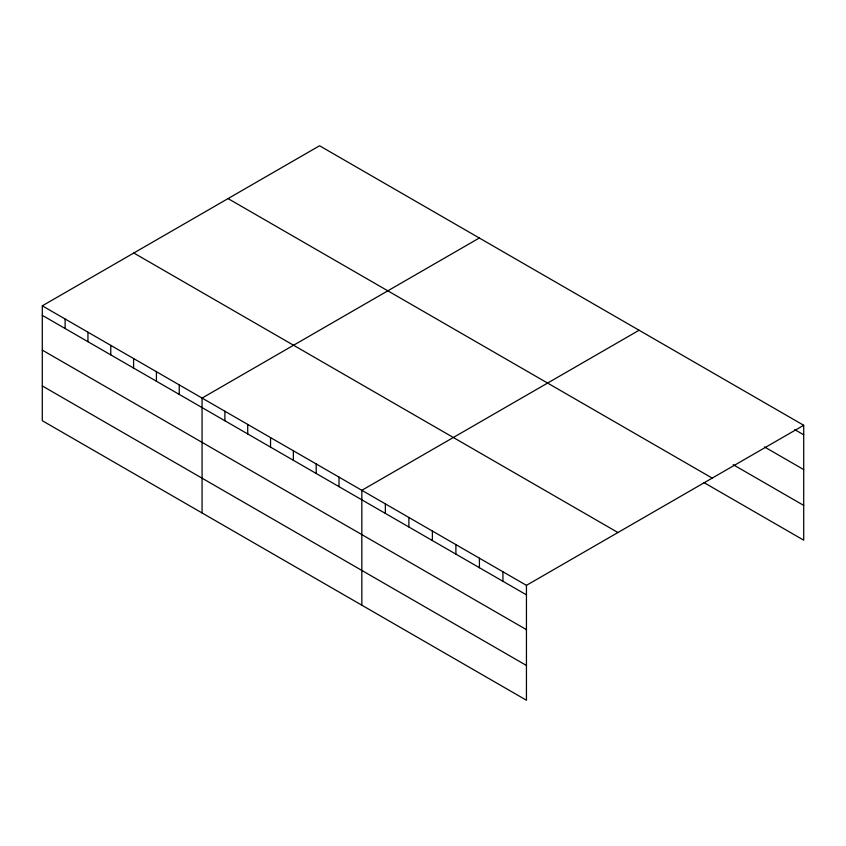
<?xml version="1.0" encoding="UTF-8"?>
<svg xmlns="http://www.w3.org/2000/svg" width="846" height="846" viewBox="0 0 846 846"><rect width="100%" height="100%" fill="white"/><g stroke="black" fill="none" stroke-linecap="round" stroke-linejoin="round"><path stroke-width="1.27" d="M42.3 305.829L526.445 585.347L526.445 700.234L42.3 420.716L42.3 305.829L319.555 145.766L803.7 425.284L803.7 540.171L704.041 482.632M479.322 238.001L202.067 398.075L202.067 512.962M639.09 330.247L361.834 490.32L361.834 605.197M526.445 585.347L803.7 425.284M794.743 429.631L803.7 434.802M764.509 446.942L803.7 469.572M733.154 464.666L803.7 505.4M228.06 198.588L712.205 478.106M133.795 253.007L617.94 532.525M42.3 315.346L526.445 594.865M42.3 350.117L526.445 629.646M42.3 385.945L526.445 665.464M502.926 571.78L502.926 581.297M479.418 558.201L479.418 567.719M455.899 544.623L455.899 554.141M432.38 531.045L432.38 540.562M408.872 517.466L408.872 526.984M385.353 503.888L385.353 513.406M339.013 477.133L339.013 486.651M316.193 463.957L316.193 473.474M293.361 450.781L293.361 460.298M270.54 437.604L270.54 447.122M247.719 424.428L247.719 433.945M224.888 411.251L224.888 420.769M179.246 384.898L179.246 394.416M156.425 371.722L156.425 381.239M133.594 358.545L133.594 368.063M110.773 345.369L110.773 354.886M87.952 332.192L87.952 341.71M65.121 319.005L65.121 328.523"/></g></svg>
